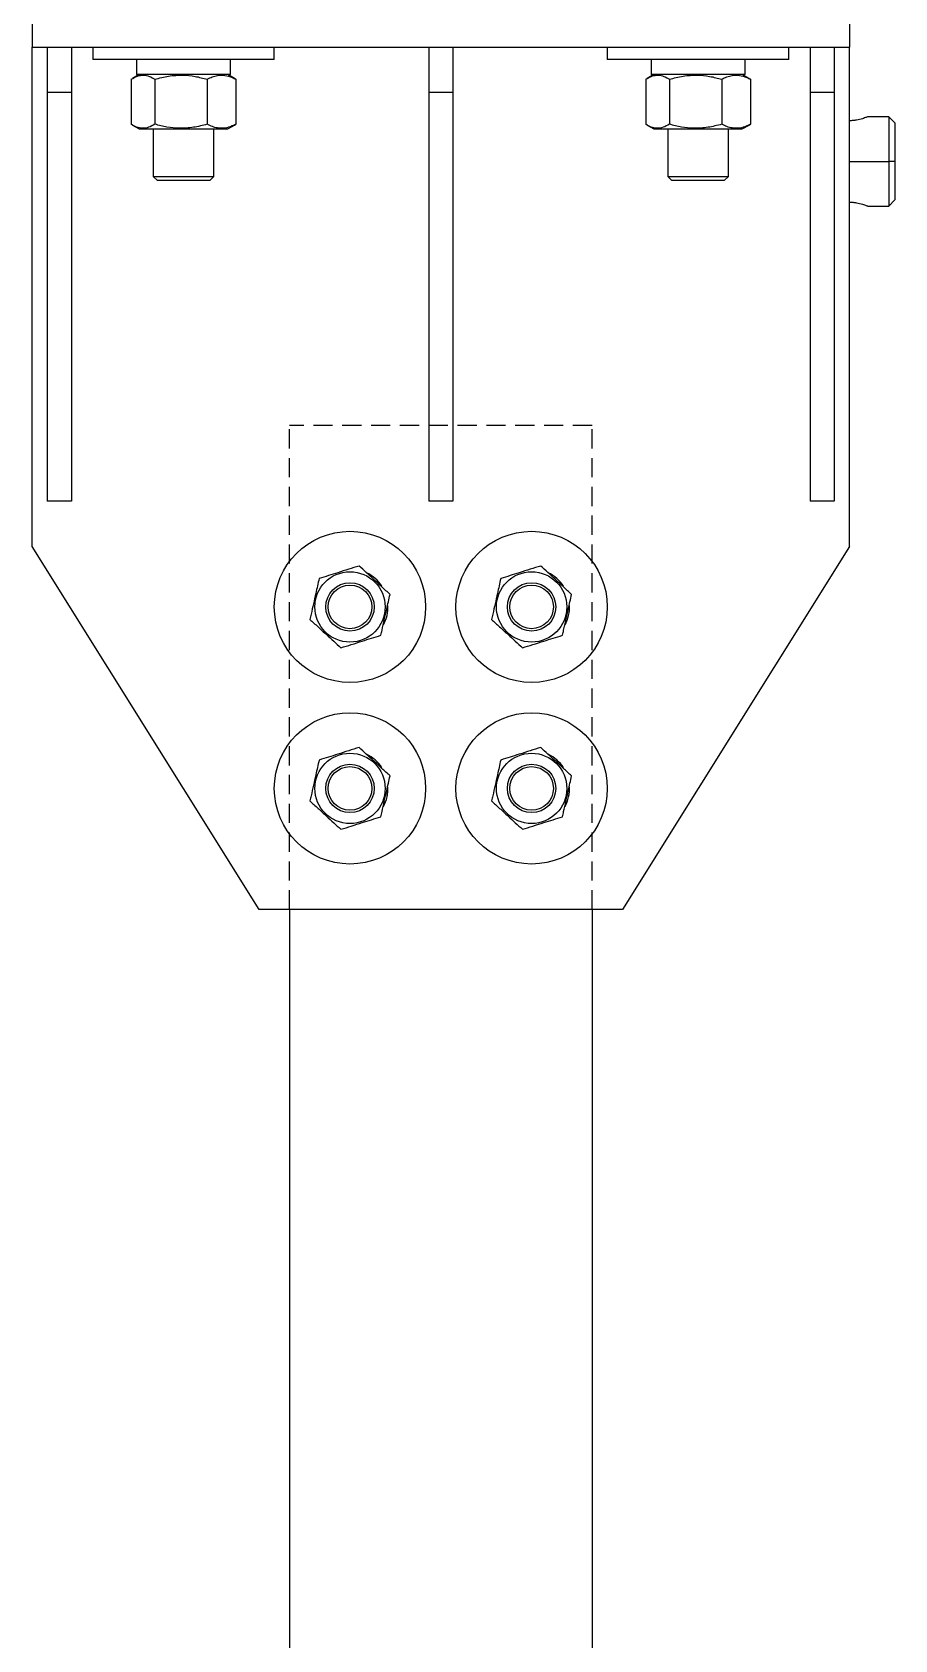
# Model space of a CAD drawing. Header units: millimetres. Extents: x -962 to 79815, y -55582 to 115780.
# Drawn here: x 11123 to 11408, y 105472 to 106004 of the extents above; entities that cross this region are included whole.
import ezdxf

# ---------------------------------------------------------------- set-up
doc = ezdxf.new("R2010")
doc.units = ezdxf.units.MM
doc.linetypes.add('HIDDEN', pattern=[9.525, 6.35, -3.175])

# ---------------------------------------------------------------- blocks, each defined once
blk = doc.blocks.new('*U107')
at = {"color": 7, "linetype": 'Continuous', "lineweight": 25}
for p, q in [((-135, -155), (-135, -165)), ((135, -155), (135, -165)), ((-135, -165), (135, -165)), ((-135, -330), (-135, -165)), ((-130, -165), (-130, -180)), ((-122, -165), (-122, -180)), ((-115, -165), (-115, -169)), ((-103.3, -169), (-115, -169)), ((-55, -169), (-103.3, -169)), ((-100.52, -169), (-100.52, -174)), ((-69.48, -174), (-69.48, -169)), ((-55, -169), (-55, -165)), ((-4, -165), (-4, -180)), ((4, -165), (4, -180)), ((55, -165), (55, -169)), ((66.7, -169), (55, -169)), ((115, -169), (66.7, -169)), ((69.48, -169), (69.48, -174)), ((100.52, -174), (100.52, -169)), ((115, -169), (115, -165)), ((122, -165), (122, -180)), ((130, -165), (130, -180)), ((135, -330), (135, -165)), ((-99.63, -174), (-101.84, -175.28)), ((-69.48, -174), (-100.52, -174)), ((-68.16, -175.28), (-70.38, -174)), ((-67.71, -175.56), (-68.19, -175.32)), ((70.37, -174), (68.16, -175.28)), ((100.52, -174), (69.48, -174)), ((101.84, -175.28), (99.62, -174)), ((102.29, -175.56), (101.81, -175.32)), ((-122, -180), (-130, -180)), ((-130, -180), (-130, -315)), ((-122, -180), (-122, -315)), ((-102.29, -175.56), (-102.29, -190.44)), ((-94.47, -175.56), (-94.47, -190.44)), ((-77.18, -175.56), (-77.18, -190.44)), ((-67.71, -175.56), (-67.71, -190.44)), ((4, -180), (-4, -180)), ((-4, -180), (-4, -315)), ((4, -180), (4, -315)), ((67.71, -175.56), (67.71, -190.44)), ((75.53, -175.56), (75.53, -190.44)), ((92.82, -175.56), (92.82, -190.44)), ((102.29, -175.56), (102.29, -190.44)), ((130, -180), (122, -180)), ((122, -180), (122, -315)), ((130, -180), (130, -315)), ((-101.83, -190.73), (-99.63, -192)), ((-70.38, -192), (-68.17, -190.73)), ((-68.19, -190.69), (-67.71, -190.44)), ((68.17, -190.73), (70.37, -192)), ((99.62, -192), (101.83, -190.73)), ((101.81, -190.69), (102.29, -190.44)), ((148, -187.98), (141.05, -187.98)), ((150, -189.98), (148, -187.98)), ((148, -187.98), (148, -202.73)), ((150, -189.98), (150, -202.73)), ((-99.63, -192), (-70.38, -192)), ((-95, -192), (-95, -207.73)), ((-75, -207.73), (-75, -192)), ((70.37, -192), (99.62, -192)), ((75, -192), (75, -207.73)), ((95, -207.73), (95, -192)), ((148, -202.73), (148, -217.48)), ((150, -202.73), (148, -202.73)), ((150, -202.73), (150, -215.48)), ((-95, -207.73), (-93.65, -209.08)), ((-95, -207.73), (-90.47, -207.73)), ((-89.73, -209.08), (-93.65, -209.08)), ((-90.47, -207.73), (-75, -207.73)), ((-76.35, -209.08), (-89.73, -209.08)), ((-76.35, -209.08), (-75, -207.73)), ((75, -207.73), (76.35, -209.08)), ((75, -207.73), (79.53, -207.73)), ((80.27, -209.08), (76.35, -209.08)), ((79.53, -207.73), (95, -207.73)), ((93.65, -209.08), (80.27, -209.08)), ((93.65, -209.08), (95, -207.73)), ((141.05, -217.48), (148, -217.48)), ((148, -217.48), (150, -215.48)), ((-122, -315), (-130, -315)), ((4, -315), (-4, -315)), ((130, -315), (122, -315)), ((-60, -450), (-135, -330)), ((135, -330), (60, -450)), ((60, -450), (-60, -450)), ((-50, -450), (-50, -1844.22)), ((50, -450), (50, -1844.22))]:
    blk.add_line(p, q, dxfattribs=at)
at = {"color": 8, "linetype": 'Continuous', "lineweight": 25}
blk.add_line((135, -202.73), (148, -202.73), dxfattribs=at)
at = {"linetype": 'HIDDEN'}
for p, q in [((-50, -450), (-50, -290)), ((50, -290), (-50, -290)), ((50, -450), (50, -290))]:
    blk.add_line(p, q, dxfattribs=at)
at = {"color": 7, "linetype": 'Continuous', "lineweight": 25}
for centre, radius in [((-30, -350), 25), ((30, -350), 25), ((-30, -350), 11.62), ((30, -350), 11.62), ((-30, -350), 8), ((-30, -350), 7.2), ((30, -350), 8), ((30, -350), 7.2), ((-30, -410), 25), ((30, -410), 25), ((-30, -410), 11.62), ((30, -410), 11.62), ((-30, -410), 8), ((-30, -410), 7.2), ((30, -410), 8), ((30, -410), 7.2)]:
    blk.add_circle(centre, radius, dxfattribs=at)
for centre, start, end in [((-30, -350), 32.9489, 63.9967), ((30, -350), 32.9489, 63.9967), ((-30, -350), 331.7455, 2.1896), ((30, -350), 331.7455, 2.1896), ((-30, -410), 32.9489, 63.9967), ((30, -410), 32.9489, 63.9967), ((-30, -410), 331.7455, 2.1896), ((30, -410), 331.7455, 2.1896)]:
    blk.add_arc(centre, 12.55, start, end, dxfattribs=at)
for points, knots in [([(-102.29, -175.56), (-101.62, -175.17), (-100.24, -174.39), (-98.21, -174.1), (-96.27, -174.52), (-95.07, -175.21), (-94.47, -175.56)], [0, 0, 0, 0, 0.2646087, 0.5349556, 0.7653472, 1, 1, 1, 1]), ([(-94.47, -175.56), (-92.97, -175.17), (-89.94, -174.39), (-85.44, -174.1), (-81.14, -174.52), (-78.51, -175.21), (-77.18, -175.56)], [0, 0, 0, 0, 0.264609, 0.534956, 0.765347, 1, 1, 1, 1]), ([(-77.18, -175.56), (-76.62, -175.28), (-75.49, -174.73), (-73.54, -174.2), (-71.32, -174.17), (-69.3, -174.76), (-68.11, -175.36), (-67.71, -175.56)], [0, 0, 0, 0, 0.181643, 0.364815, 0.614032, 0.869969, 1, 1, 1, 1]), ([(67.71, -175.56), (68.38, -175.17), (69.76, -174.39), (71.79, -174.1), (73.73, -174.52), (74.93, -175.21), (75.53, -175.56)], [0, 0, 0, 0, 0.2646087, 0.5349556, 0.7653472, 1, 1, 1, 1]), ([(75.53, -175.56), (77.03, -175.17), (80.06, -174.39), (84.56, -174.1), (88.86, -174.52), (91.49, -175.21), (92.82, -175.56)], [0, 0, 0, 0, 0.264609, 0.534956, 0.765347, 1, 1, 1, 1]), ([(92.82, -175.56), (93.38, -175.28), (94.51, -174.73), (96.46, -174.2), (98.68, -174.17), (100.7, -174.76), (101.89, -175.36), (102.29, -175.56)], [0, 0, 0, 0, 0.181643, 0.364815, 0.614032, 0.869969, 1, 1, 1, 1]), ([(-94.47, -190.44), (-95.15, -190.83), (-96.52, -191.61), (-98.56, -191.9), (-100.5, -191.48), (-101.69, -190.79), (-102.29, -190.44)], [0, 0, 0, 0, 0.264609, 0.534956, 0.765347, 1, 1, 1, 1]), ([(-77.18, -190.44), (-78.68, -190.83), (-81.71, -191.61), (-86.21, -191.9), (-90.51, -191.48), (-93.14, -190.79), (-94.47, -190.44)], [0, 0, 0, 0, 0.264609, 0.534956, 0.765347, 1, 1, 1, 1]), ([(-67.71, -190.44), (-68.11, -190.64), (-69.28, -191.23), (-71.3, -191.82), (-73.51, -191.8), (-75.48, -191.27), (-76.61, -190.72), (-77.18, -190.44)], [0, 0, 0, 0, 0.130032, 0.379558, 0.635183, 0.816686, 1, 1, 1, 1]), ([(75.53, -190.44), (74.85, -190.83), (73.48, -191.61), (71.44, -191.9), (69.5, -191.48), (68.31, -190.79), (67.71, -190.44)], [0, 0, 0, 0, 0.264609, 0.534956, 0.765347, 1, 1, 1, 1]), ([(92.82, -190.44), (91.32, -190.83), (88.29, -191.61), (83.79, -191.9), (79.49, -191.48), (76.86, -190.79), (75.53, -190.44)], [0, 0, 0, 0, 0.264609, 0.534956, 0.765347, 1, 1, 1, 1]), ([(102.29, -190.44), (101.89, -190.64), (100.72, -191.23), (98.7, -191.82), (96.49, -191.8), (94.52, -191.27), (93.39, -190.72), (92.82, -190.44)], [0, 0, 0, 0, 0.130032, 0.379558, 0.635183, 0.816686, 1, 1, 1, 1]), ([(141.05, -187.98), (141.03, -187.99), (140.98, -188.01), (140.5, -188.2), (139.39, -188.61), (137.72, -189.04), (136.2, -189.23), (135.4, -189.3), (135, -189.28), (135, -189.28)], [0, 0, 0, 0, 0.125462, 0.250477, 0.500292, 0.749722, 0.874335, 0.999872, 1, 1, 1, 1]), ([(135, -216.18), (135.4, -216.19), (136.2, -216.21), (137.73, -216.42), (139.39, -216.85), (140.5, -217.26), (140.98, -217.45), (141.03, -217.47), (141.05, -217.48)], [0, 0, 0, 0, 0.125221, 0.250564, 0.500442, 0.749756, 0.874748, 1, 1, 1, 1]), ([(-26.98, -336.48), (-28.12, -336.84), (-30.44, -337.56), (-33.88, -338.64), (-37.17, -339.67), (-39.18, -340.3), (-40.2, -340.62)], [0, 0, 0, 0, 0.264607, 0.534953, 0.765346, 1, 1, 1, 1]), ([(-16.78, -345.86), (-17.66, -345.04), (-19.45, -343.4), (-22.1, -340.96), (-24.64, -338.63), (-26.19, -337.2), (-26.98, -336.48)], [0, 0, 0, 0, 0.2646075, 0.534953, 0.7653458, 1, 1, 1, 1]), ([(33.02, -336.48), (31.88, -336.84), (29.56, -337.56), (26.12, -338.64), (22.83, -339.67), (20.82, -340.3), (19.8, -340.62)], [0, 0, 0, 0, 0.264607, 0.534953, 0.765346, 1, 1, 1, 1]), ([(43.22, -345.86), (42.34, -345.04), (40.55, -343.4), (37.9, -340.96), (35.36, -338.63), (33.81, -337.2), (33.02, -336.48)], [0, 0, 0, 0, 0.2646075, 0.534953, 0.7653458, 1, 1, 1, 1]), ([(-40.2, -340.62), (-40.56, -342.24), (-41.17, -344.98), (-42.07, -348.98), (-42.71, -351.86), (-43.09, -353.57), (-43.22, -354.14)], [0, 0, 0, 0, 0.364276, 0.613562, 0.86957, 1, 1, 1, 1]), ([(19.8, -340.62), (19.44, -342.24), (18.83, -344.98), (17.93, -348.98), (17.29, -351.86), (16.91, -353.57), (16.78, -354.14)], [0, 0, 0, 0, 0.364276, 0.613562, 0.86957, 1, 1, 1, 1]), ([(-19.8, -359.38), (-19.67, -358.8), (-19.3, -357.13), (-18.65, -354.25), (-17.76, -350.24), (-17.14, -347.48), (-16.78, -345.86)], [0, 0, 0, 0, 0.1304302, 0.3800258, 0.6357223, 1, 1, 1, 1]), ([(40.2, -359.38), (40.33, -358.8), (40.7, -357.13), (41.35, -354.25), (42.24, -350.24), (42.86, -347.48), (43.22, -345.86)], [0, 0, 0, 0, 0.13043, 0.380026, 0.635722, 1, 1, 1, 1]), ([(-43.22, -354.14), (-42.34, -354.96), (-40.55, -356.6), (-37.9, -359.04), (-35.36, -361.37), (-33.81, -362.8), (-33.02, -363.52)], [0, 0, 0, 0, 0.264607, 0.534953, 0.765346, 1, 1, 1, 1]), ([(16.78, -354.14), (17.66, -354.96), (19.45, -356.6), (22.1, -359.04), (24.64, -361.37), (26.19, -362.8), (26.98, -363.52)], [0, 0, 0, 0, 0.264607, 0.534953, 0.765346, 1, 1, 1, 1]), ([(-33.02, -363.52), (-31.88, -363.16), (-29.56, -362.44), (-26.12, -361.36), (-22.83, -360.33), (-20.82, -359.7), (-19.8, -359.38)], [0, 0, 0, 0, 0.264607, 0.534953, 0.765346, 1, 1, 1, 1]), ([(26.98, -363.52), (28.12, -363.16), (30.44, -362.44), (33.88, -361.36), (37.17, -360.33), (39.18, -359.7), (40.2, -359.38)], [0, 0, 0, 0, 0.264607, 0.534953, 0.765346, 1, 1, 1, 1]), ([(-26.98, -396.48), (-28.12, -396.84), (-30.44, -397.56), (-33.88, -398.64), (-37.17, -399.67), (-39.18, -400.3), (-40.2, -400.62)], [0, 0, 0, 0, 0.264607, 0.534953, 0.765346, 1, 1, 1, 1]), ([(-16.78, -405.86), (-17.66, -405.04), (-19.45, -403.4), (-22.1, -400.96), (-24.64, -398.63), (-26.19, -397.2), (-26.98, -396.48)], [0, 0, 0, 0, 0.2646075, 0.534953, 0.7653458, 1, 1, 1, 1]), ([(33.02, -396.48), (31.88, -396.84), (29.56, -397.56), (26.12, -398.64), (22.83, -399.67), (20.82, -400.3), (19.8, -400.62)], [0, 0, 0, 0, 0.264607, 0.534953, 0.765346, 1, 1, 1, 1]), ([(43.22, -405.86), (42.34, -405.04), (40.55, -403.4), (37.9, -400.96), (35.36, -398.63), (33.81, -397.2), (33.02, -396.48)], [0, 0, 0, 0, 0.2646075, 0.534953, 0.7653458, 1, 1, 1, 1]), ([(-40.2, -400.62), (-40.56, -402.24), (-41.17, -404.98), (-42.07, -408.98), (-42.71, -411.86), (-43.09, -413.57), (-43.22, -414.14)], [0, 0, 0, 0, 0.364276, 0.613562, 0.86957, 1, 1, 1, 1]), ([(19.8, -400.62), (19.44, -402.24), (18.83, -404.98), (17.93, -408.98), (17.29, -411.86), (16.91, -413.57), (16.78, -414.14)], [0, 0, 0, 0, 0.364276, 0.613562, 0.86957, 1, 1, 1, 1]), ([(-19.8, -419.38), (-19.67, -418.8), (-19.3, -417.13), (-18.65, -414.25), (-17.76, -410.24), (-17.14, -407.48), (-16.78, -405.86)], [0, 0, 0, 0, 0.1304302, 0.3800258, 0.6357223, 1, 1, 1, 1]), ([(40.2, -419.38), (40.33, -418.8), (40.7, -417.13), (41.35, -414.25), (42.24, -410.24), (42.86, -407.48), (43.22, -405.86)], [0, 0, 0, 0, 0.13043, 0.380026, 0.635722, 1, 1, 1, 1]), ([(-43.22, -414.14), (-42.34, -414.96), (-40.55, -416.6), (-37.9, -419.04), (-35.36, -421.37), (-33.81, -422.8), (-33.02, -423.52)], [0, 0, 0, 0, 0.264607, 0.534953, 0.765346, 1, 1, 1, 1]), ([(16.78, -414.14), (17.66, -414.96), (19.45, -416.6), (22.1, -419.04), (24.64, -421.37), (26.19, -422.8), (26.98, -423.52)], [0, 0, 0, 0, 0.264607, 0.534953, 0.765346, 1, 1, 1, 1]), ([(-33.02, -423.52), (-31.88, -423.16), (-29.56, -422.44), (-26.12, -421.36), (-22.83, -420.33), (-20.82, -419.7), (-19.8, -419.38)], [0, 0, 0, 0, 0.264607, 0.534953, 0.765346, 1, 1, 1, 1]), ([(26.98, -423.52), (28.12, -423.16), (30.44, -422.44), (33.88, -421.36), (37.17, -420.33), (39.18, -419.7), (40.2, -419.38)], [0, 0, 0, 0, 0.264607, 0.534953, 0.765346, 1, 1, 1, 1])]:
    blk.add_open_spline(points, degree=3, knots=knots, dxfattribs=at)

msp = doc.modelspace()

# ---------------------------------------------------------------- block references
msp.add_blockref('*U107', (11257.84, 106163.79))

doc.saveas('drawing.dxf')
